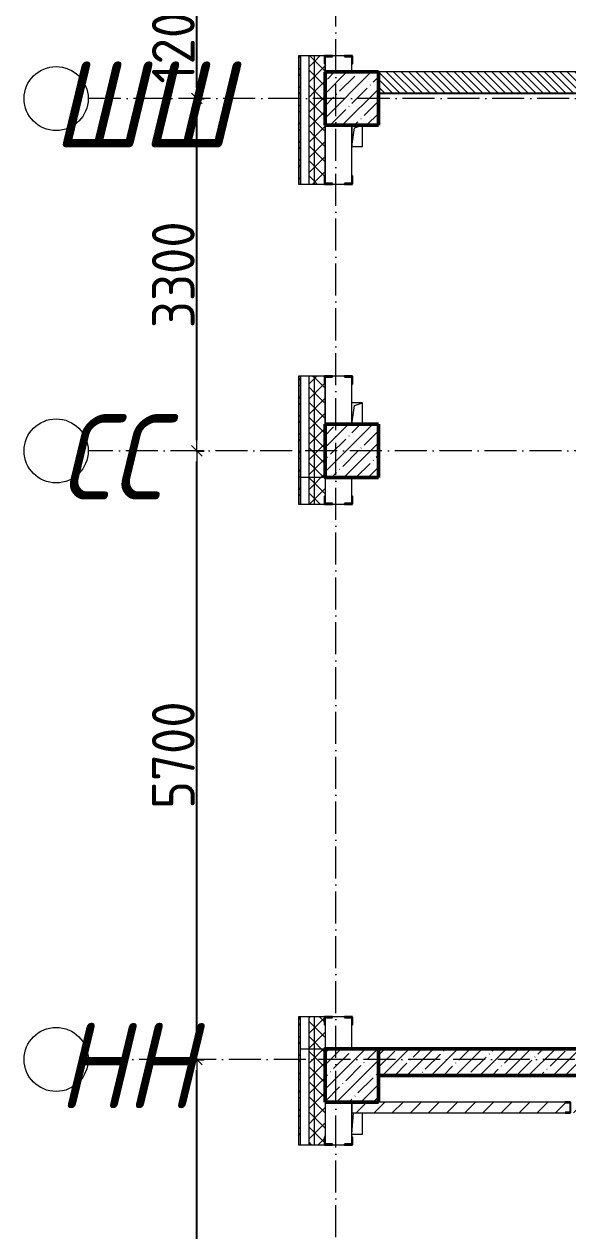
# Model space of a CAD drawing. Header units: millimetres. Extents: x -401725 to 250493, y 305116 to 802890.
# Drawn here: x 137160 to 142254, y 524991 to 536294 of the extents above; entities that cross this region are included whole.
import ezdxf

# ---------------------------------------------------------------- set-up
doc = ezdxf.new("R2010")
doc.units = ezdxf.units.MM
doc.linetypes.add('50_200_ШТРИХ_1Т_ш5_п1_п1_', pattern=[700, 500, -100, 0, -100])
for name, color, linetype, lineweight in [('A-____-____-DIMS', 7, 'Continuous', 9), ('A-GENM-____-MCUT', 7, 'Continuous', 25), ('A-GENM-____-OTLN', 7, 'Continuous', 9), ('A-GENM-____-OTLN-1', 7, 'Continuous', 25), ('A-WALL-____-MCUT', 7, 'Continuous', 13), ('A-WALL-____-MCUT-1', 7, 'Continuous', 9), ('A-WALL-____-MCUT-2', 7, 'Continuous', 50), ('A-WALL-____-PATT-1', 7, 'Continuous', 9), ('A-WALL-FNSH-MCUT-1', 7, 'Continuous', 9), ('S-COLS-____-MCUT', 7, 'Continuous', 50), ('S-COLS-____-OTLN', 7, 'Continuous', 9), ('S-GRID-____-IDEN', 7, 'Continuous', 9), ('S-GRID-____-OTLN-1', 7, '50_200_ШТРИХ_1Т_ш5_п1_п1_', 9)]:
    doc.layers.add(name, color=color, linetype=linetype, lineweight=lineweight)
doc.styles.add('ISOCPEUR_I_9', font='isocpeui.ttf', dxfattribs={"width": 0.9, "height": 250})
doc.styles.add('СПДС', font='isocpeur.ttf', dxfattribs={"width": 0.9})
doc.dimstyles.new('Размера А3', dxfattribs={"dimtxt": 200, "dimasz": 100, "dimexe": 70, "dimexo": 100, "dimgap": 20, "dimtad": 1, "dimdec": 0, "dimrnd": 10, "dimzin": 0, "dimdsep": 46, "dimtxsty": 'СПДС', "dimblk": 'ARROWHEAD_6', "dimcen": 1, "dimclrd": 256, "dimclre": 256, "dimclrt": 256, "dimazin": 0, "dimtfac": 1, "dimtdec": 0, "dimtmove": 2, "dimatfit": 3, "dimfxl": 1, "dimtolj": 1, "dimtzin": 0, "dimarcsym": 0})
pattern_1 = [(45, (142429.06, 459015.94), (-70.71068, 70.71068), []), (135, (142429.06, 459015.94), (-70.71068, -70.71068), [])]
pattern_2 = [(45, (142429.06, 459015.94), (-85.53659, 85.53659), []), (45, (142486.08, 459015.94), (-85.53659, 85.53659), [])]

# ---------------------------------------------------------------- blocks, each defined once
blk = doc.blocks.new('BSC_Колонна _Прямоугольная - 500х500-V23-АР1_План отверстий 3 этажа в осях 1-64_Ю-ЯЯ')
at = {"layer": 'S-COLS-____-OTLN'}
h = blk.add_hatch(dxfattribs=at)
h.set_pattern_fill('FP_30', color=256, style=0, pattern_type=2)
h.set_pattern_definition([(45, (2200, -67431.04), (-114.04925, 114.04925), []), (45, (2314.05, -67431.04), (-114.04925, 114.04925), [201.613, -40.323, 3.353, -36.97])])
h.paths.add_polyline_path([(-250, -250), (250, -250), (250, 250), (-250, 250)], flags=0)
at = {"layer": 'S-COLS-____-MCUT'}
for p, q in [((250, 250), (-250, 250)), ((-250, 250), (-250, -250)), ((250, -250), (250, 250)), ((-250, -250), (250, -250))]:
    blk.add_line(p, q, dxfattribs=at)
blk = doc.blocks.new('BSC_Колонна _Прямоугольная - 500х500-V26-АР1_План отверстий 3 этажа в осях 1-64_Ю-ЯЯ')
at = {"layer": 'S-COLS-____-OTLN'}
h = blk.add_hatch(dxfattribs=at)
h.set_pattern_fill('FP_33', color=256, style=0, pattern_type=2)
h.set_pattern_definition([(45, (2200, -76581.04), (-114.04925, 114.04925), []), (45, (2314.05, -76581.04), (-114.04925, 114.04925), [201.613, -40.323, 3.353, -36.97])])
h.paths.add_polyline_path([(-250, -250), (250, -250), (250, 250), (-250, 250), (-250, 16)], flags=0)
at = {"layer": 'S-COLS-____-MCUT'}
for p, q in [((250, 250), (-250, 250)), ((-250, 250), (-250, -250)), ((250, -250), (250, 250)), ((-250, -250), (250, -250))]:
    blk.add_line(p, q, dxfattribs=at)
blk = doc.blocks.new('BSC_Колонна _Прямоугольная - 500х500-V32-АР1_План отверстий 3 этажа в осях 1-64_Ю-ЯЯ')
at = {"layer": 'S-COLS-____-OTLN'}
h = blk.add_hatch(dxfattribs=at)
h.set_pattern_fill('FP_39', color=256, style=0, pattern_type=2)
h.set_pattern_definition([(45, (2200, -73281.04), (-114.04925, 114.04925), []), (45, (2314.05, -73281.04), (-114.04925, 114.04925), [201.613, -40.323, 3.353, -36.97])])
h.paths.add_polyline_path([(-250, -250), (250, -250), (250, 250), (-250, 250), (-250, 87)], flags=0)
at = {"layer": 'S-COLS-____-MCUT'}
for p, q in [((250, 250), (-250, 250)), ((-250, 250), (-250, -250)), ((250, -250), (250, 250)), ((-250, -250), (250, -250))]:
    blk.add_line(p, q, dxfattribs=at)
blk = doc.blocks.new('Фахверк_СКБ_Уголок - 250_2700-27497298-АР1_План отверстий 3 этажа в осях 1-64_Ю-ЯЯ')
at = {"layer": 'A-GENM-____-MCUT'}
for p, q in [((200, 181), (125, 181)), ((125, 181), (125, 106)), ((131, 106), (131, 175)), ((131, 175), (200, 175)), ((200, 175), (200, 181)), ((125, 106), (131, 106)), ((131, -6), (125, -6)), ((125, -6), (125, -81)), ((125, -81), (200, -81)), ((131, -75), (131, -6)), ((200, -75), (131, -75)), ((200, -81), (200, -75))]:
    blk.add_line(p, q, dxfattribs=at)
blk = doc.blocks.new('Фахверк_СКБ_Уголок - 250_2700_1-27501432-АР1_План отверстий 3 этажа в осях 1-64_Ю-ЯЯ')
at = {"layer": 'A-GENM-____-MCUT'}
for p, q in [((200, 181), (125, 181)), ((125, 181), (125, 106)), ((131, 106), (131, 175)), ((131, 175), (200, 175)), ((200, 175), (200, 181)), ((125, 106), (131, 106)), ((131, -6), (125, -6)), ((125, -6), (125, -81)), ((125, -81), (200, -81)), ((131, -75), (131, -6)), ((200, -75), (131, -75)), ((200, -81), (200, -75))]:
    blk.add_line(p, q, dxfattribs=at)
blk = doc.blocks.new('154_Фахверк_СКБ_Швеллер - Тип_100_3960-28515445-АР1_План отверстий 3 этажа в осях 1-64_Ю-ЯЯ')
at = {"layer": 'A-GENM-____-MCUT'}
for p, q in [((175, 50), (125, 50)), ((125, 50), (125, -50)), ((128, 47), (175, 47)), ((128, -47), (128, 47)), ((175, 47), (175, 50)), ((125, -50), (175, -50)), ((175, -47), (128, -47)), ((175, -50), (175, -47))]:
    blk.add_line(p, q, dxfattribs=at)
blk = doc.blocks.new('AR_Отверстие прямоугольное _в плите_ - AR_Отверстие прямоугольное _в плите_-30510814-АР1_План отверстий 3 этажа в осях 1-64_Ю-ЯЯ')
at = {"layer": 'A-GENM-____-OTLN'}
for p, q in [((-50, -150), (-32, 50)), ((50, -150), (50, 50)), ((-50, -150), (50, -150))]:
    blk.add_line(p, q, dxfattribs=at)
blk = doc.blocks.new('AR_Отверстие прямоугольное _в плите_ - AR_Отверстие прямоугольное _в плите_-V176-АР1_План отверстий 3 этажа в осях 1-64_Ю-ЯЯ')
at = {"layer": 'A-GENM-____-OTLN'}
for p, q in [((-50, 100), (-50, -100)), ((-50, -100), (-25, 75)), ((-25, 75), (50, 100)), ((50, -100), (50, 100)), ((-50, -100), (50, -100))]:
    blk.add_line(p, q, dxfattribs=at)
blk = doc.blocks.new('AR_Отверстие прямоугольное _в плите_ - AR_Отверстие прямоугольное _в плите_-V179-АР1_План отверстий 3 этажа в осях 1-64_Ю-ЯЯ')
at = {"layer": 'A-GENM-____-OTLN'}
for p, q in [((50, 100), (-50, 100)), ((-50, -100), (-25, 75)), ((-25, 75), (50, 100)), ((50, -100), (50, 100))]:
    blk.add_line(p, q, dxfattribs=at)
blk = doc.blocks.new('Ось сетки - Круг_Ø6_00__ISO-2_5_0_9K_-25732049-АР1_План отверстий 3 этажа в осях 1-64_Ю-ЯЯ')
at = {"layer": 'S-GRID-____-IDEN'}
blk.add_circle((0, 0), 3, dxfattribs=at)
blk = doc.blocks.new('ARROWHEAD_6')
at = {"color": 0, "linetype": 'Continuous'}
for p, q in [((0, 0), (-1, 0)), ((-0.5, -0.5), (0.5, 0.5))]:
    blk.add_line(p, q, dxfattribs=at)
blk = doc.blocks.new('*D2547')
at = {"layer": 'A-____-____-DIMS', "lineweight": -2, "transparency": 16777216}
for p, q in [((138772, 526597), (138848, 526597)), ((138778, 522197), (138778, 526497)), ((138772, 522097), (138848, 522097))]:
    blk.add_line(p, q, dxfattribs=at)
at = {"layer": 'Defpoints', "color": 0, "transparency": 16777216}
for p in [(138672, 526597), (138778, 526597), (138672, 522097)]:
    blk.add_point(p, dxfattribs=at)
at = {"layer": 'A-____-____-DIMS', "lineweight": -2, "transparency": 16777216, "xscale": 100, "yscale": 100, "zscale": 100}
for p, rotation in [((138778, 526597), 90), ((138778, 522097), 270)]:
    blk.add_blockref('ARROWHEAD_6', p, dxfattribs=dict(at, rotation=rotation))
at = {"layer": 'A-____-____-DIMS', "transparency": 16777216, "insert": (138558, 524347), "char_height": 400, "attachment_point": 5, "rotation": 90, "style": 'СПДС'}
blk.add_mtext('\\A1;4500', dxfattribs=at)
blk = doc.blocks.new('*D2548')
at = {"layer": 'A-____-____-DIMS', "lineweight": -2, "transparency": 16777216}
for p, q in [((138772, 532297), (138848, 532297)), ((138778, 526697), (138778, 532197)), ((138772, 526597), (138848, 526597))]:
    blk.add_line(p, q, dxfattribs=at)
at = {"layer": 'Defpoints', "color": 0, "transparency": 16777216}
for p in [(138672, 532297), (138778, 532297), (138672, 526597)]:
    blk.add_point(p, dxfattribs=at)
at = {"layer": 'A-____-____-DIMS', "lineweight": -2, "transparency": 16777216, "xscale": 100, "yscale": 100, "zscale": 100}
for p, rotation in [((138778, 532297), 90), ((138778, 526597), 270)]:
    blk.add_blockref('ARROWHEAD_6', p, dxfattribs=dict(at, rotation=rotation))
at = {"layer": 'A-____-____-DIMS', "transparency": 16777216, "insert": (138558, 529447), "char_height": 400, "attachment_point": 5, "rotation": 90, "style": 'СПДС'}
blk.add_mtext('\\A1;5700', dxfattribs=at)
blk = doc.blocks.new('*D2549')
at = {"layer": 'A-____-____-DIMS', "lineweight": -2, "transparency": 16777216}
for p, q in [((138772, 535597), (138848, 535597)), ((138778, 532397), (138778, 535497)), ((138772, 532297), (138848, 532297))]:
    blk.add_line(p, q, dxfattribs=at)
at = {"layer": 'Defpoints', "color": 0, "transparency": 16777216}
for p in [(138672, 535597), (138778, 535597), (138672, 532297)]:
    blk.add_point(p, dxfattribs=at)
at = {"layer": 'A-____-____-DIMS', "lineweight": -2, "transparency": 16777216, "xscale": 100, "yscale": 100, "zscale": 100}
for p, rotation in [((138778, 535597), 90), ((138778, 532297), 270)]:
    blk.add_blockref('ARROWHEAD_6', p, dxfattribs=dict(at, rotation=rotation))
at = {"layer": 'A-____-____-DIMS', "transparency": 16777216, "insert": (138558, 533947), "char_height": 400, "attachment_point": 5, "rotation": 90, "style": 'СПДС'}
blk.add_mtext('\\A1;3300', dxfattribs=at)
blk = doc.blocks.new('*D2550')
at = {"layer": 'A-____-____-DIMS', "lineweight": -2, "transparency": 16777216}
for p, q in [((138772, 536797), (138848, 536797)), ((138778, 535697), (138778, 536697)), ((138772, 535597), (138848, 535597))]:
    blk.add_line(p, q, dxfattribs=at)
at = {"layer": 'Defpoints', "color": 0, "transparency": 16777216}
for p in [(138672, 536797), (138778, 536797), (138672, 535597)]:
    blk.add_point(p, dxfattribs=at)
at = {"layer": 'A-____-____-DIMS', "lineweight": -2, "transparency": 16777216, "xscale": 100, "yscale": 100, "zscale": 100}
for p, rotation in [((138778, 536797), 90), ((138778, 535597), 270)]:
    blk.add_blockref('ARROWHEAD_6', p, dxfattribs=dict(at, rotation=rotation))
at = {"layer": 'A-____-____-DIMS', "transparency": 16777216, "insert": (138558, 536197), "char_height": 400, "attachment_point": 5, "rotation": 90, "style": 'СПДС'}
blk.add_mtext('\\A1;1200', dxfattribs=at)

msp = doc.modelspace()

# ---------------------------------------------------------------- hatches: boundary and pattern name
at = {"layer": 'A-WALL-____-PATT-1'}
h = msp.add_hatch(dxfattribs=at)
h.set_pattern_fill('FP_6', color=256, style=0, pattern_type=2)
h.set_pattern_definition(pattern_2)
h.paths.add_polyline_path([(139729.0567, 531876.983), (139749.0567, 531876.983), (139749.0567, 532996.983), (139729.0567, 532996.983), (139729.0567, 532384.2449)], flags=0)
h.paths.add_polyline_path([(139749.0567, 534796.983), (139749.0567, 535996.983), (139729.0567, 535996.983), (139729.0567, 534796.983)], flags=0)
h.paths.add_polyline_path([(139749.0567, 537796.983), (139749.0567, 538996.983), (139729.0567, 538996.983), (139729.0567, 537796.983)], flags=0)
h.paths.add_polyline_path([(139729.0567, 540796.983), (139749.0567, 540796.983), (139749.0567, 541996.983), (139729.0567, 541996.983)], flags=0)
h.paths.add_polyline_path([(139729.0567, 543796.983), (139749.0567, 543796.983), (139749.0567, 544946.983), (139729.0567, 544946.983)], flags=0)
h = msp.add_hatch(dxfattribs=at)
h.set_pattern_fill('FP_4', color=256, style=0, pattern_type=2)
h.set_pattern_definition(pattern_1)
h.paths.add_polyline_path([(139879.0567, 532046.983), (139879.0567, 532996.983), (139829.0567, 532996.983), (139829.0567, 532046.983)], flags=0)
h.paths.add_polyline_path([(139879.0567, 534796.983), (139879.0567, 535996.983), (139829.0567, 535996.983), (139829.0567, 534796.983)], flags=0)
h.paths.add_polyline_path([(139829.0567, 537796.983), (139879.0567, 537796.983), (139879.0567, 538996.983), (139829.0567, 538996.983), (139829.0567, 538842.1853)], flags=0)
h.paths.add_polyline_path([(139879.0567, 540796.983), (139879.0567, 541996.983), (139829.0567, 541996.983), (139829.0567, 540796.983)], flags=0)
h.paths.add_polyline_path([(139829.0567, 543796.983), (139879.0567, 543796.983), (139879.0567, 544846.983), (139829.0567, 544846.983), (139829.0567, 544492.8832)], flags=0)
h = msp.add_hatch(dxfattribs=at)
h.set_pattern_fill('FP_4', color=256, style=0, pattern_type=2)
h.set_pattern_definition(pattern_1)
h.paths.add_polyline_path([(139979.0567, 532046.983), (139979.0567, 532921.983), (139973.0567, 532921.983), (139973.0567, 532996.983), (139879.0567, 532996.983), (139879.0567, 532046.983)], flags=0)
h.paths.add_polyline_path([(139973.0567, 534796.983), (139973.0567, 534871.983), (139979.0567, 534871.983), (139979.0567, 535921.983), (139973.0567, 535921.983), (139973.0567, 535996.983), (139879.0567, 535996.983), (139879.0567, 534796.983)], flags=0)
h.paths.add_polyline_path([(139973.0567, 537796.983), (139973.0567, 537871.983), (139979.0567, 537871.983), (139979.0567, 538921.983), (139973.0567, 538921.983), (139973.0567, 538996.983), (139879.0567, 538996.983), (139879.0567, 537796.983)], flags=0)
h.paths.add_polyline_path([(139879.0567, 540796.983), (139979.0567, 540796.983), (139979.0567, 541921.983), (139973.0567, 541921.983), (139973.0567, 541996.983), (139879.0567, 541996.983), (139879.0567, 541296.983)], flags=0)
h.paths.add_polyline_path([(139973.0567, 543796.983), (139973.0567, 543871.983), (139979.0567, 543871.983), (139979.0567, 544796.983), (139879.0567, 544796.983), (139879.0567, 543796.983)], flags=0)
h = msp.add_hatch(dxfattribs=at)
h.set_pattern_fill('FP_9', color=256, style=0, pattern_type=2)
h.set_pattern_definition([(135, (142429.057, 459015.94), (-35.35534, -35.35534), [])])
h.paths.add_polyline_path([(147479.0567, 535646.983), (147479.0567, 535846.983), (143985.0567, 535846.983), (143985.0567, 535777.983), (143979.0567, 535777.983), (143979.0567, 535846.983), (140479.0567, 535846.983), (140479.0567, 535646.983), (143979.0567, 535646.983), (143979.0567, 535715.983), (143985.0567, 535715.983), (143985.0567, 535646.983), (145949.9594, 535646.983)], flags=0)
h = msp.add_hatch(dxfattribs=at)
h.set_pattern_fill('FP_4', color=256, style=0, pattern_type=2)
h.set_pattern_definition(pattern_1)
h.paths.add_polyline_path([(139879.0567, 526696.983), (139879.0567, 526996.983), (139829.0567, 526996.983), (139829.0567, 526696.983)], flags=0)
h.paths.add_polyline_path([(139829.0567, 531796.983), (139879.0567, 531796.983), (139879.0567, 532046.983), (139829.0567, 532046.983)], flags=0)
h = msp.add_hatch(dxfattribs=at)
h.set_pattern_fill('FP_4', color=256, style=0, pattern_type=2)
h.set_pattern_definition(pattern_1)
h.paths.add_polyline_path([(139973.0567, 526696.983), (139979.0567, 526696.983), (139979.0567, 526921.983), (139973.0567, 526921.983), (139973.0567, 526996.983), (139879.0567, 526996.983), (139879.0567, 526696.983)], flags=0)
h.paths.add_polyline_path([(139973.0567, 531796.983), (139973.0567, 531871.983), (139979.0567, 531871.983), (139979.0567, 532046.983), (139879.0567, 532046.983), (139879.0567, 531796.983)], flags=0)
h = msp.add_hatch(dxfattribs=at)
h.set_pattern_fill('FP_6', color=256, style=0, pattern_type=2)
h.set_pattern_definition(pattern_2)
h.paths.add_polyline_path([(139749.0567, 526866.983), (139749.0567, 526996.983), (139729.0567, 526996.983), (139729.0567, 526866.983)], flags=0)
h.paths.add_polyline_path([(139729.0567, 531796.983), (139749.0567, 531796.983), (139749.0567, 531876.983), (139729.0567, 531876.983)], flags=0)
h = msp.add_hatch(dxfattribs=at)
h.set_pattern_fill('FP_6', color=256, style=0, pattern_type=2)
h.set_pattern_definition(pattern_2)
h.paths.add_polyline_path([(139729.0567, 513946.983), (139749.0567, 513946.983), (139749.0567, 515196.983), (139729.0567, 515196.983), (139729.0567, 514624.9087)], flags=0)
h.paths.add_polyline_path([(139729.0567, 516996.983), (139749.0567, 516996.983), (139749.0567, 518196.983), (139729.0567, 518196.983), (139729.0567, 517853.8789)], flags=0)
h.paths.add_polyline_path([(139749.0567, 519996.983), (139749.0567, 521046.983), (139729.0567, 521046.983), (139729.0567, 519996.983)], flags=0)
h.paths.add_polyline_path([(139749.0567, 522846.983), (139749.0567, 523996.983), (139729.0567, 523996.983), (139729.0567, 522846.983)], flags=0)
h.paths.add_polyline_path([(139729.0567, 525796.983), (139749.0567, 525796.983), (139749.0567, 526866.983), (139729.0567, 526866.983), (139729.0567, 525926.3044)], flags=0)
h = msp.add_hatch(dxfattribs=at)
h.set_pattern_fill('FP_4', color=256, style=0, pattern_type=2)
h.set_pattern_definition(pattern_1)
h.paths.add_polyline_path([(139829.0567, 514046.983), (139879.0567, 514046.983), (139879.0567, 515196.983), (139829.0567, 515196.983), (139829.0567, 514624.9087)], flags=0)
h.paths.add_polyline_path([(139829.0567, 516996.983), (139879.0567, 516996.983), (139879.0567, 518196.983), (139829.0567, 518196.983), (139829.0567, 517853.8789)], flags=0)
h.paths.add_polyline_path([(139829.0567, 519996.983), (139879.0567, 519996.983), (139879.0567, 521046.983), (139829.0567, 521046.983)], flags=0)
h.paths.add_polyline_path([(139879.0567, 522846.983), (139879.0567, 523996.983), (139829.0567, 523996.983), (139829.0567, 522846.983)], flags=0)
h.paths.add_polyline_path([(139829.0567, 525796.983), (139879.0567, 525796.983), (139879.0567, 526696.983), (139829.0567, 526696.983), (139829.0567, 525926.3044)], flags=0)
h = msp.add_hatch(dxfattribs=at)
h.set_pattern_fill('FP_4', color=256, style=0, pattern_type=2)
h.set_pattern_definition(pattern_1)
h.paths.add_polyline_path([(139879.0567, 514096.983), (139979.0567, 514096.983), (139979.0567, 515121.983), (139973.0567, 515121.983), (139973.0567, 515196.983), (139879.0567, 515196.983), (139879.0567, 514624.9087)], flags=0)
h.paths.add_polyline_path([(139973.0567, 516996.983), (139973.0567, 517071.983), (139979.0567, 517071.983), (139979.0567, 518196.983), (139879.0567, 518196.983), (139879.0567, 516996.983)], flags=0)
h.paths.add_polyline_path([(139879.0567, 519996.983), (139973.0567, 519996.983), (139973.0567, 520071.983), (139979.0567, 520071.983), (139979.0567, 521046.983), (139879.0567, 521046.983), (139879.0567, 520071.983)], flags=0)
h.paths.add_polyline_path([(139973.0567, 522846.983), (139973.0567, 522921.983), (139979.0567, 522921.983), (139979.0567, 523921.983), (139973.0567, 523921.983), (139973.0567, 523996.983), (139879.0567, 523996.983), (139879.0567, 522846.983)], flags=0)
h.paths.add_polyline_path([(139973.0567, 525796.983), (139973.0567, 525871.983), (139979.0567, 525871.983), (139979.0567, 526696.983), (139879.0567, 526696.983), (139879.0567, 525796.983)], flags=0)
h = msp.add_hatch(dxfattribs=at)
h.set_pattern_fill('FP_12', color=256, style=0, pattern_type=2)
h.set_pattern_definition([(45, (142429.06, 459015.94), (-114.04925, 114.04925), []), (45, (142543.1, 459015.94), (-114.04925, 114.04925), [201.612, -40.322, 3.353, -36.97])])
h.paths.add_polyline_path([(147479.0567, 526446.983), (147479.0567, 526696.983), (140479.0567, 526696.983), (140479.0567, 526446.983), (145949.9594, 526446.983)], flags=0)
h = msp.add_hatch(dxfattribs=at)
h.set_pattern_fill('FP_7', color=256, style=0, pattern_type=2)
h.set_pattern_definition([(45, (142429.06, 459015.94), (-84.85281, 84.85281), [])])
h.paths.add_polyline_path([(140647.5665, 526096.983), (142229.0567, 526096.983), (142229.0567, 526099.983), (142276.0567, 526099.983), (142276.0567, 526193.983), (142229.0567, 526193.983), (142229.0567, 526196.983), (140229.0567, 526196.983), (140229.0567, 526096.983)], flags=0)
h.paths.add_polyline_path([(147779.0567, 526096.983), (147779.0567, 526196.983), (146079.0567, 526196.983), (146079.0567, 526096.983), (147717.4237, 526096.983)], flags=0)
h.paths.add_polyline_path([(146029.0567, 526096.983), (146029.0567, 526099.983), (146076.0567, 526099.983), (146076.0567, 526193.983), (146029.0567, 526193.983), (146029.0567, 526196.983), (142279.0567, 526196.983), (142279.0567, 526096.983), (145949.9594, 526096.983)], flags=0)

# ---------------------------------------------------------------- linework, layer by layer
for points in [[(140473.0567, 535646.983), (147173.0567, 535646.983)], [(140479.0567, 535346.983), (140479.0567, 535646.983)], [(140479.0567, 532546.983), (140229.0567, 532546.983)], [(140473.0567, 532046.983), (140473.0567, 532546.983)], [(140479.0567, 532046.983), (140229.0567, 532046.983)]]:
    msp.add_lwpolyline(points)
at = {"layer": 'A-WALL-____-MCUT'}
for p, q in [((139973.0567, 535996.983), (139749.0567, 535996.983)), ((139749.0567, 535996.983), (139749.0567, 534796.983)), ((139749.0567, 534796.983), (139749.0567, 535996.983)), ((140160.0567, 535996.983), (140048.0567, 535996.983)), ((140229.0567, 535846.983), (140229.0567, 535921.983)), ((143979.0567, 535846.983), (140479.0567, 535846.983)), ((140479.0567, 535646.983), (143979.0567, 535646.983)), ((140229.0567, 534871.983), (140229.0567, 535346.983)), ((139749.0567, 534796.983), (139973.0567, 534796.983)), ((140048.0567, 534796.983), (140160.0567, 534796.983)), ((139973.0567, 532996.983), (139749.0567, 532996.983)), ((139749.0567, 532996.983), (139749.0567, 532046.983)), ((139749.0567, 532046.983), (139749.0567, 532996.983)), ((140160.0567, 532996.983), (140048.0567, 532996.983)), ((140229.0567, 532546.983), (140229.0567, 532921.983)), ((139749.0567, 532046.983), (139749.0567, 531796.983)), ((139979.0567, 532046.983), (139749.0567, 532046.983)), ((140229.0567, 531871.983), (140229.0567, 532046.983)), ((139749.0567, 531796.983), (139749.0567, 531876.983)), ((139749.0567, 531796.983), (139973.0567, 531796.983)), ((140048.0567, 531796.983), (140160.0567, 531796.983)), ((139973.0567, 526996.983), (139749.0567, 526996.983)), ((139749.0567, 526866.983), (139749.0567, 526996.983)), ((139749.0567, 525796.983), (139749.0567, 526996.983)), ((140160.0567, 526996.983), (140048.0567, 526996.983)), ((140229.0567, 526696.983), (140229.0567, 526921.983)), ((139749.0567, 526696.983), (139979.0567, 526696.983)), ((140229.0567, 525871.983), (140229.0567, 526196.983)), ((139749.0567, 525796.983), (139973.0567, 525796.983)), ((140048.0567, 525796.983), (140160.0567, 525796.983))]:
    msp.add_line(p, q, dxfattribs=at)
at = {"layer": 'A-WALL-____-MCUT-1'}
for p, q in [((139829.0567, 534796.983), (139829.0567, 535996.983)), ((139879.0567, 534796.983), (139879.0567, 535996.983)), ((139979.0567, 535921.983), (139979.0567, 535846.983)), ((139979.0567, 535846.983), (139979.0567, 535921.983)), ((139979.0567, 535346.983), (139979.0567, 534871.983)), ((139979.0567, 534871.983), (139979.0567, 535346.983)), ((139829.0567, 532046.983), (139829.0567, 532996.983)), ((139879.0567, 532046.983), (139879.0567, 532996.983)), ((139979.0567, 532921.983), (139979.0567, 532546.983)), ((139979.0567, 532546.983), (139979.0567, 532921.983)), ((139829.0567, 531796.983), (139829.0567, 532046.983)), ((139879.0567, 531796.983), (139879.0567, 532046.983)), ((139979.0567, 532046.983), (139979.0567, 531871.983)), ((139829.0567, 525796.983), (139829.0567, 526996.983)), ((139879.0567, 525796.983), (139879.0567, 526996.983)), ((139979.0567, 526921.983), (139979.0567, 526696.983)), ((139979.0567, 526196.983), (139979.0567, 525871.983))]:
    msp.add_line(p, q, dxfattribs=at)
at = {"layer": 'A-WALL-____-MCUT-2'}
for p, q in [((147479.0567, 526696.983), (140479.0567, 526696.983)), ((140479.0567, 526446.983), (147479.0567, 526446.983))]:
    msp.add_line(p, q, dxfattribs=at)
at = {"layer": 'A-WALL-FNSH-MCUT-1'}
for p, q in [((139729.0567, 535996.983), (139729.0567, 534796.983)), ((139749.0567, 535996.983), (139729.0567, 535996.983)), ((139729.0567, 534796.983), (139749.0567, 534796.983)), ((139729.0567, 532996.983), (139729.0567, 531796.983)), ((139749.0567, 532996.983), (139729.0567, 532996.983)), ((139749.0567, 531876.983), (139749.0567, 532046.983)), ((139729.0567, 531796.983), (139749.0567, 531796.983)), ((139729.0567, 526996.983), (139729.0567, 526866.983)), ((139749.0567, 526996.983), (139729.0567, 526996.983)), ((139729.0567, 526866.983), (139729.0567, 525796.983)), ((140229.0567, 526196.983), (140229.0567, 526096.983)), ((142229.0567, 526196.983), (140479.0567, 526196.983)), ((140229.0567, 526096.983), (142229.0567, 526096.983)), ((139729.0567, 525796.983), (139749.0567, 525796.983))]:
    msp.add_line(p, q, dxfattribs=at)
at = {"layer": 'S-GRID-____-OTLN-1', "color": 251, "ltscale": 0.6, "true_color": 0x636466}
for p, q in [((140079.0567, 511907.5288), (140079.0567, 549908.7924)), ((175034.0567, 535596.983), (137760.2865, 535596.983)), ((166979.0567, 532296.983), (137760.2865, 532296.983)), ((246503.4633, 526596.983), (137760.2865, 526596.983))]:
    msp.add_line(p, q, dxfattribs=at)

# ---------------------------------------------------------------- block references
at = {"layer": 'A-GENM-____-OTLN'}
for name, p in [('AR_Отверстие прямоугольное _в плите_ - AR_Отверстие прямоугольное _в плите_-V176-АР1_План отверстий 3 этажа в осях 1-64_Ю-ЯЯ', (140279.5562, 535246.983)), ('AR_Отверстие прямоугольное _в плите_ - AR_Отверстие прямоугольное _в плите_-V179-АР1_План отверстий 3 этажа в осях 1-64_Ю-ЯЯ', (140279.0567, 532646.983)), ('AR_Отверстие прямоугольное _в плите_ - AR_Отверстие прямоугольное _в плите_-30510814-АР1_План отверстий 3 этажа в осях 1-64_Ю-ЯЯ', (140279.0567, 526046.983))]:
    msp.add_blockref(name, p, dxfattribs=at)
at = {"layer": 'A-GENM-____-OTLN-1'}
for name, p, rotation in [('Фахверк_СКБ_Уголок - 250_2700_1-27501432-АР1_План отверстий 3 этажа в осях 1-64_Ю-ЯЯ', (140054.0567, 536121.983), 269.9999999999999), ('Фахверк_СКБ_Уголок - 250_2700-27497298-АР1_План отверстий 3 этажа в осях 1-64_Ю-ЯЯ', (140154.0567, 534671.983), 89.99999999999991), ('Фахверк_СКБ_Уголок - 250_2700-27497298-АР1_План отверстий 3 этажа в осях 1-64_Ю-ЯЯ', (140054.0567, 533121.983), 269.9999999999999), ('Фахверк_СКБ_Уголок - 250_2700-27497298-АР1_План отверстий 3 этажа в осях 1-64_Ю-ЯЯ', (140154.0567, 531671.983), 89.99999999999991), ('Фахверк_СКБ_Уголок - 250_2700-27497298-АР1_План отверстий 3 этажа в осях 1-64_Ю-ЯЯ', (140054.0567, 527121.983), 269.9999999999999), ('154_Фахверк_СКБ_Швеллер - Тип_100_3960-28515445-АР1_План отверстий 3 этажа в осях 1-64_Ю-ЯЯ', (142404.0567, 526146.983), 180), ('Фахверк_СКБ_Уголок - 250_2700-27497298-АР1_План отверстий 3 этажа в осях 1-64_Ю-ЯЯ', (140154.0567, 525671.983), 89.99999999999991)]:
    msp.add_blockref(name, p, dxfattribs=dict(at, rotation=rotation))
at = {"layer": 'S-COLS-____-OTLN'}
for name, p in [('BSC_Колонна _Прямоугольная - 500х500-V26-АР1_План отверстий 3 этажа в осях 1-64_Ю-ЯЯ', (140229.0567, 535596.983)), ('BSC_Колонна _Прямоугольная - 500х500-V32-АР1_План отверстий 3 этажа в осях 1-64_Ю-ЯЯ', (140229.0567, 532296.983)), ('BSC_Колонна _Прямоугольная - 500х500-V23-АР1_План отверстий 3 этажа в осях 1-64_Ю-ЯЯ', (140229.0567, 526446.983))]:
    msp.add_blockref(name, p, dxfattribs=at)
at = {"layer": 'S-GRID-____-IDEN', "xscale": 99.99999999999993, "yscale": 99.99999999999993, "zscale": 99.99999999999993}
for p, rotation in [((137460.2865, 535596.983), 89.9999999999998), ((137460.2865, 532296.983), 89.99999999999982), ((137460.2865, 526596.983), 89.9999999999998)]:
    msp.add_blockref('Ось сетки - Круг_Ø6_00__ISO-2_5_0_9K_-25732049-АР1_План отверстий 3 этажа в осях 1-64_Ю-ЯЯ', p, dxfattribs=dict(at, rotation=rotation))

# ---------------------------------------------------------------- texts
at = {"layer": 'S-GRID-____-IDEN', "char_height": 800, "attachment_point": 1, "style": 'ISOCPEUR_I_9'}
for s, insert, width in [('ШШ', (137429.1812, 535940.3125), 562.784625), ('СС', (137494.8812, 532640.3125), 404.0505), ('НН', (137476.8812, 526940.3125), 447.341625)]:
    msp.add_mtext(s, dxfattribs=dict(at, insert=insert, width=width))

# ---------------------------------------------------------------- dimensions: what is measured, and where the dimension line sits
at = {"layer": 'A-____-____-DIMS'}
for base, p1, p2, picture, middle in [((138777.6611, 536796.983), (138671.5951, 535596.983), (138671.5951, 536796.983), '*D2550', (138557.6611, 536196.983)), ((138777.6611, 535596.983), (138671.5951, 532296.983), (138671.5951, 535596.983), '*D2549', (138557.6611, 533946.983)), ((138777.6611, 532296.983), (138671.5951, 526596.983), (138671.5951, 532296.983), '*D2548', (138557.6611, 529446.983)), ((138777.6611, 526596.983), (138671.5951, 522096.983), (138671.5951, 526596.983), '*D2547', (138557.6611, 524346.983))]:
    dim = msp.add_linear_dim(base=base, p1=p1, p2=p2, angle=90, dimstyle='Размера А3', override={"dimtxt": 400}, dxfattribs=at)
    dim.commit()
    dim.dimension.update_dxf_attribs({"geometry": picture, "text_midpoint": middle})

doc.saveas('drawing.dxf')
